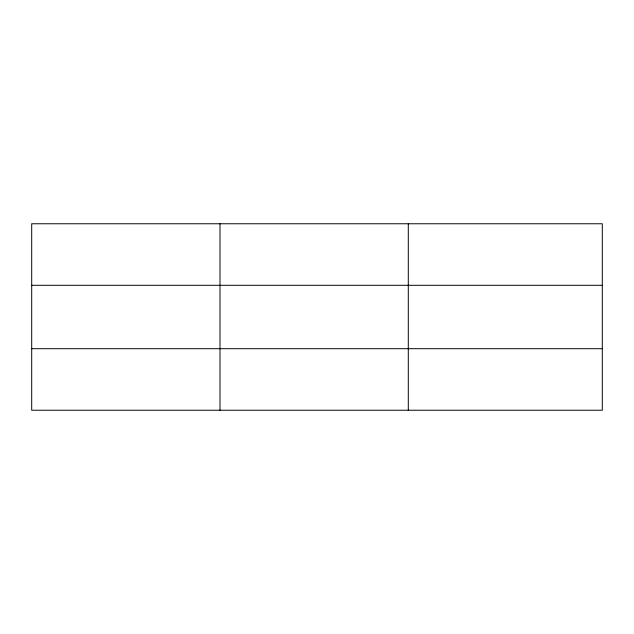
<?xml version="1.0" encoding="UTF-8"?>
<svg xmlns="http://www.w3.org/2000/svg" width="634" height="634" viewBox="0 0 634 634"><rect width="100%" height="100%" fill="white"/><g stroke="black" fill="none" stroke-linecap="round" stroke-linejoin="round"><path stroke-width="0.95" d="M219.998 410.238L219.998 223.762M408.296 410.238L408.296 223.762M602.3 348.7L602.3 410.238L31.7 410.238L31.7 223.762L602.3 223.762L602.3 348.7L31.7 348.7M31.7 285.3L602.3 285.3"/></g></svg>
